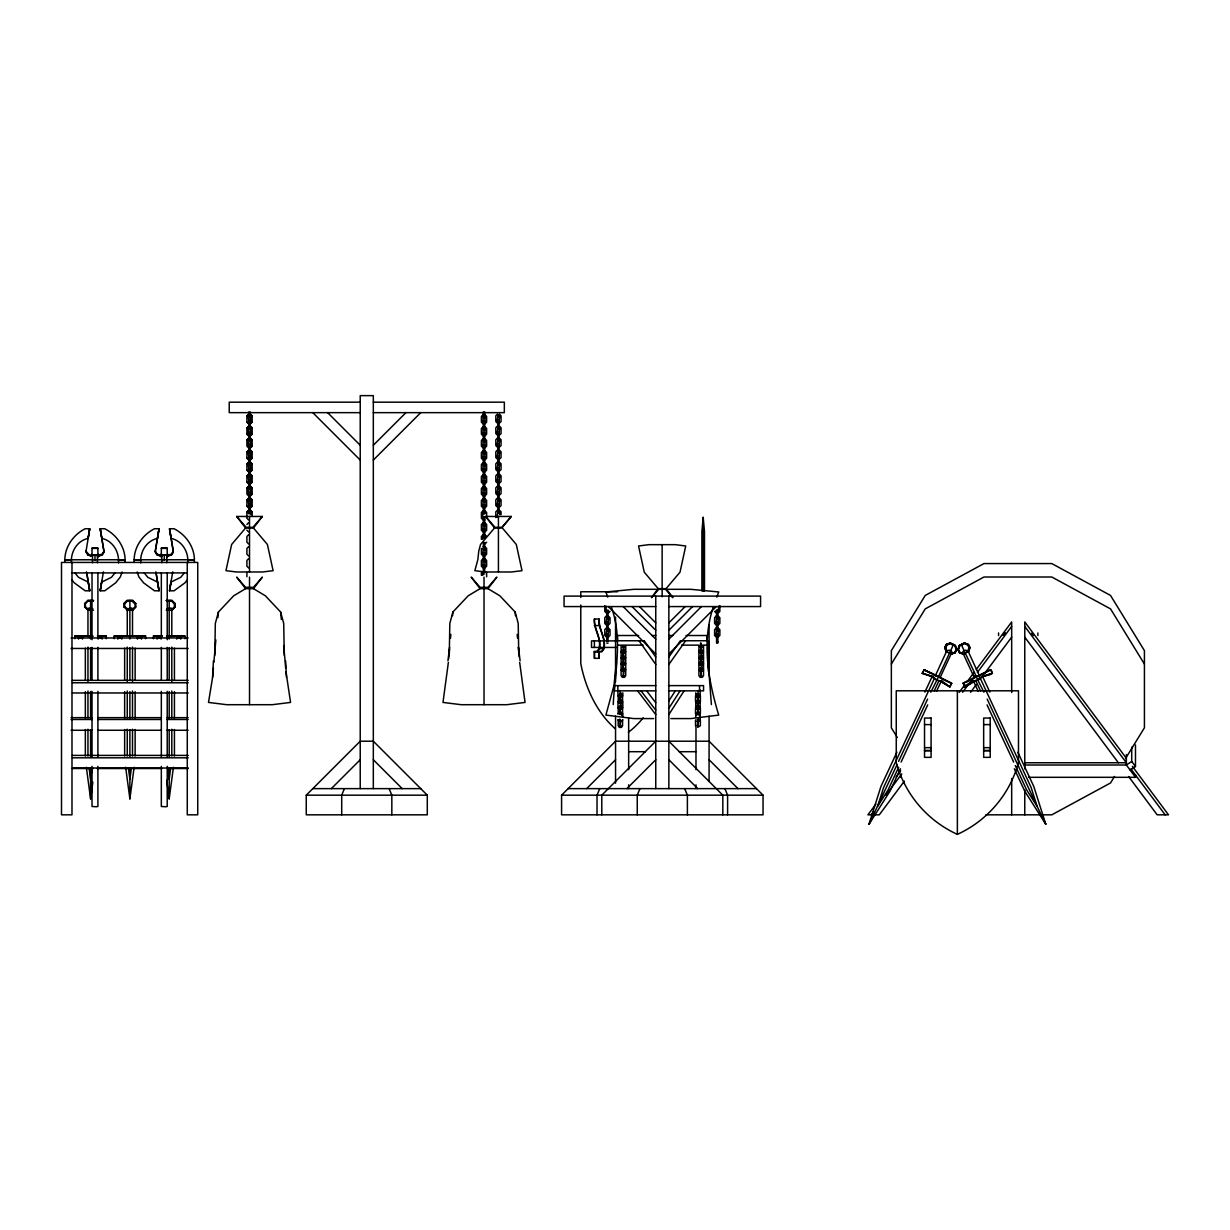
<?xml version="1.0" encoding="UTF-8"?>
<svg xmlns="http://www.w3.org/2000/svg" width="1230" height="1230" viewBox="0 0 1230 1230"><rect width="100%" height="100%" fill="white"/><g stroke="black" fill="none" stroke-linecap="round" stroke-linejoin="round"><path stroke-width="1.5" d="M214.773 655.313L215.327 623.41L218.417 612.017L233.669 595.812L245.6 588.647L253.457 588.647L265.388 595.812L280.64 612.017L283.715 623.41L284.268 655.313M449.273 655.313L449.826 623.41L452.901 612.017L468.169 595.812L480.084 588.647L487.956 588.647L499.872 595.812L515.139 612.017L518.214 623.41L518.768 655.313M285.99 671.795L290.557 702.422L272.353 704.698L226.689 704.698L208.5 702.422L212.575 677.423L213.436 660.818M613.247 704.59C614.769 672.257 622.903 638.893 611.479 607.466M212.575 677.423L213.39 668.044M213.866 662.417L215.85 639.938M448.366 662.417L442.985 702.422L461.188 704.698L506.852 704.698L525.056 702.422L519.675 662.417M448.689 658.665L449.504 649.286M217.895 617.598L218.417 612.017M450.518 638.078L450.857 634.357M452.563 615.738L452.901 612.017M704.498 591L704.498 531.56L703.191 517.353L701.884 531.56L701.884 591M616.399 662.616L613.955 685.617L605.898 715.091L633.819 718.581L653.73 718.581M447.935 660.818L449.611 647.226M92.019 768.642L90.59 779.297L89.16 768.642M86.346 767.243L90.59 798.87L92.834 782.126M131.318 768.642L129.888 779.297L128.458 768.642M125.645 767.243L129.888 798.87L134.131 767.243M170.616 768.642L169.187 779.297L167.757 768.642M166.696 780.266L169.187 798.87L173.43 767.243M670.904 718.581L690.799 718.581L718.72 715.091C708.311 680.544 701.484 642.521 713.154 607.466M101.736 581.175L100.199 590.8L104.735 590.8L115.605 582.882L120.325 576.993L122.093 571.981M171.047 581.175L169.525 590.8L174.045 590.8L184.915 582.882L187.268 579.945M85.931 551.993L89.729 528.731L85.193 528.731C72.708 535.05 63.914 548.134 64.898 562.325M103.443 571.842L100.199 590.8L101.736 582.082L111.499 577.27L114.974 572.919M172.754 571.842L169.525 590.8L171.047 582.082L180.81 577.27L184.285 572.919M88.191 537.449L89.729 528.731L88.191 538.34C76.952 540.846 70.51 551.978 71.448 562.971M946.362 650.639L946.178 651.731L944.732 647.626L946.224 644.412L950.283 642.998L955.495 645.504M959.569 645.489L958.047 649.502L959.708 652.7M979.249 675.393L967.933 650.808L968.994 647.672L967.733 644.951L964.351 643.721L959.769 645.981L958.57 649.471L959.846 652.192L963.274 654.129L959.385 652.715L957.893 649.502L959.246 645.504L964.305 643.013L968.517 644.412L970.009 647.626L968.64 651.623L964.013 653.514M716.875 597.134L718.72 591.968L690.799 589.308L633.819 589.308L605.898 591.968L607.758 597.134M344.415 788.63L341.709 795.18L341.709 814.829M599.748 788.63L597.027 795.18L597.027 814.829M639.969 788.63L637.248 795.18L637.248 814.829M872.608 816.136L868.98 824.269L890.059 791.059L900.468 768.735M952.374 644.843L952.958 644.259L952.42 646.826L936.922 680.098L932.894 676.654L922.223 673.287L924.207 669.75L934.001 674.286L951.682 683.296L949.698 686.832L940.458 681.113L942.057 681.174L950.021 686.847M942.057 681.174L936.445 680.082L932.094 676.623L922.392 673.287L924.207 669.75M950.729 653.514L946.254 651.639L944.901 647.626L946.393 644.412M945.055 647.641L946.547 644.428L950.436 643.013M896.901 752.191L880.911 786.554L868.98 824.269L896.962 764.86M924.899 692.075L932.094 676.623L933.785 678.33M946.685 644.935L945.424 647.657L946.485 650.793M935.492 675.393L946.808 650.808L945.747 647.672L947.008 644.951L950.406 643.721L954.972 645.981L956.171 649.471L954.895 652.192L951.467 654.129M934.431 678.36L883.586 787.538L877.62 806.388L888.168 789.798L898.653 767.259M947.085 651.177L945.916 651.623L946.839 652.238M898.577 761.401L927.589 699.117M930.803 692.183L936.922 680.098M940.074 677.653L951.082 654.006L955.356 652.715M901.083 762.062L927.712 704.882M934.17 691.014L939.013 680.621L949.867 686.847L951.513 683.296L939.489 677.361M936.461 691.445L941.258 681.143M956.54 649.502L955.034 652.7L951.159 654.114M955.203 652.715L956.848 649.502L955.326 645.504M104.012 551.086L102.244 554.115L97.431 555.453L98.569 555.653M173.322 551.532L171.554 554.561L167.88 555.914M891.35 664.062L925.252 608.881L983.985 577.008L1051.788 577.008L1110.521 608.881L1144.423 664.062M1114.503 776.484L1110.521 782.972L1051.788 814.829L985.86 814.829M1125.481 758.618L1144.423 727.791L1144.423 650.624L1110.521 595.428L1051.788 563.571L983.985 563.571L925.252 595.428L891.35 650.624L891.35 727.791L897.331 737.523M620.135 714.107L620.135 707.558M621.488 715.414L622.58 713.723L622.58 707.927L621.488 706.235L619.29 706.235L618.213 707.927L618.213 713.723M620.135 726.1L620.735 720.473L619.643 719.55M668.659 701.223L675.332 690.845M668.92 708.234L680.082 690.845M668.859 714.553L684.111 690.845M697.702 696.088L698.286 690.461M697.702 708.096L697.702 701.546M697.702 720.088L698.286 719.166M621.104 651.823L622.288 650.132L624.533 650.132L625.732 651.823M621.104 657.835L622.288 656.144L624.533 656.144M621.104 663.831L622.288 662.14L624.533 662.14L625.732 663.831M625.732 657.604L624.533 659.311L622.288 659.311L621.104 657.604M621.104 669.843L622.288 668.151L624.533 668.151M625.732 669.612L624.533 671.303L622.288 671.303L621.104 669.612M623.226 676.008L623.871 670.381M668.859 657.051L680.39 640.753L707.019 640.753L707.019 635.51L686.033 635.51M668.859 664.461L685.633 640.753M698.901 651.823L700.101 650.132L702.33 650.132M703.529 651.623L702.33 653.315L700.101 653.315M698.901 663.831L700.101 662.14L702.33 662.14M703.529 663.616L702.33 665.307L700.101 665.307M701.023 676.008L701.684 658.373L700.746 652.377L701.684 646.38M597.104 651.377L599.072 648.625C601.593 637.97 593.429 629.222 594.29 619.013L599.195 619.013C598.441 629.253 606.528 638.093 603.976 648.794L601.839 651.777L594.29 651.777M597.211 651.777L599.348 648.794C601.901 638.093 593.813 629.253 594.567 619.013M598.918 619.013C598.057 629.222 606.221 637.97 603.699 648.625L601.731 651.377L594.29 651.377L594.29 658.327L599.195 658.327L599.195 651.777M245.6 527.993L231.64 544.475L225.951 570.674L236.406 571.981L262.651 571.981L273.106 570.674L267.402 544.475L253.457 527.993L262.359 516.462L236.683 516.462L245.6 527.993L253.457 527.993M494.506 527.347L502.363 527.347L511.265 516.462L485.589 516.462L494.506 527.993L480.546 544.475L478.777 551.025L477.855 559.635L474.857 570.674L483.559 571.765M672.749 597.457L666.076 588.647L680.021 572.181L685.725 545.982L675.27 544.659L649.01 544.659L638.555 545.982L644.259 572.181L658.204 588.647L651.531 597.457M875.837 804.22L867.934 814.829L879.281 814.829L904.388 781.127M896.163 776.96L900.683 770.887M959.169 692.413L964.873 684.741M967.149 681.681L974.006 672.487M976.282 669.428L1011.675 621.95L1011.675 692.536M871.27 814.829L873.546 811.8M885.969 795.103L901.805 773.87M962.583 692.29L975.144 675.439M977.42 672.38L1011.675 626.424M970.578 692.29L976.282 684.633M982.001 676.977L1011.675 637.155M620.52 701.546L620.52 708.096M620.274 708.096L620.981 702.468M617.967 713.923L619.259 712.232L621.519 712.232L622.826 713.923L622.826 716.813M619.812 714.476L620.52 713.538M622.826 719.704L621.519 721.41L619.259 721.41L617.967 719.704M697.825 702.099L698.532 696.472M698.071 707.558L698.071 714.107M699.086 715.414L700.377 713.723L700.377 707.927L699.086 706.235L696.826 706.235L695.519 707.927L695.519 713.723L696.826 715.414M698.071 719.55L697.364 725.177M253.457 588.647L262.359 577.116L253.457 587.34L245.6 587.34L236.683 577.116L245.6 588.647M487.956 588.647L496.859 577.116L487.956 587.34L480.084 587.34L471.182 577.116L480.084 588.647M253.457 526.686L262.359 516.462M502.363 526.686L511.265 516.462M651.531 597.626L658.204 589.954M248.598 414.079L246.907 415.771L246.907 422.198L248.598 423.889L250.443 423.889L252.15 422.198L252.15 415.771L250.443 414.079M246.907 416.416L248.598 414.71M248.214 416.309L249.137 415.386M249.905 421.936L250.828 421.014M250.443 423.243L252.15 421.552M246.907 428.409L248.598 426.718L250.443 426.718L252.15 428.409M248.214 428.947L249.137 428.025M249.905 433.944L250.828 433.006M252.15 433.56L250.443 435.251L248.598 435.251L246.907 433.56M246.907 440.417L248.598 438.726L250.443 438.726L252.15 440.417M248.214 440.955L249.137 440.033M250.828 445.014L249.137 445.937M252.15 445.552L250.443 447.243L248.598 447.243M246.907 452.409L248.598 450.718L250.443 450.718L252.15 452.409M248.214 452.317L249.137 451.395M250.828 457.022L249.137 457.944M252.15 457.56L250.443 459.251L248.598 459.251L246.907 457.56M246.907 464.417L248.598 462.726L250.443 462.726L252.15 464.417M248.214 464.325L249.137 463.387M249.905 469.937L250.828 469.014M250.443 471.259L252.15 469.553M246.907 476.425L248.598 474.734L250.443 474.734L252.15 476.425M248.214 476.318L249.137 475.395L250.828 476.318L250.828 481.653L249.137 482.591L248.214 476.963L249.137 476.041L250.828 476.963M249.905 481.945L250.828 481.022M252.15 481.56L250.443 483.252L248.598 483.252L246.907 481.56M246.907 488.418L248.598 486.726L250.443 486.726L252.15 488.418M248.214 488.971L249.137 488.033L250.828 488.971M249.905 493.953L250.828 493.015M252.15 493.568L250.443 495.26L248.598 495.26M246.907 500.426L248.598 498.734L250.443 498.734L252.15 500.426M248.214 500.318L249.137 499.395M249.905 505.945L250.828 505.023M252.15 505.561L250.443 507.252L248.598 507.252L246.907 505.561M246.907 512.433L248.598 510.727L250.443 510.727L252.15 512.433M248.214 512.326L249.137 511.403M248.214 512.971L249.137 512.049L250.828 512.971M246.907 524.426L248.598 522.735M248.598 534.743L246.907 536.434L246.907 542.215L248.598 543.906M248.598 546.735L246.907 548.426L246.907 554.223L248.598 555.914M248.598 558.743L246.907 560.434L246.907 566.215L248.598 567.906M373.32 445.245L405.915 412.65M373.32 460.066L420.737 412.65M483.098 414.71L481.407 416.416L481.407 422.198L483.098 423.889L484.943 423.889L486.634 422.198L486.634 416.416L484.943 414.71M497.504 414.079L495.813 415.771L495.813 421.552L497.504 423.243L499.349 423.243L501.056 421.552L501.056 415.771L499.349 414.079M484.943 543.906L486.634 542.215M306.255 795.18L360.221 741.213L373.32 741.213L427.287 795.18L427.287 814.829L306.255 814.829L306.255 795.18L427.287 795.18M331.331 788.63L360.221 759.74M608.696 610.895L607.005 611.817L606.082 610.895L606.082 606.206M610.019 611.433L608.312 613.124L606.467 613.124L604.776 611.433L604.776 605.652M668.859 622.872L685.156 606.575M668.859 630.283L692.567 606.575M668.859 639.17L701.454 606.575M668.859 653.991L716.275 606.575M561.587 795.18L615.554 741.213L709.08 741.213L763.046 795.18L763.046 814.829L561.587 814.829L561.587 795.18L763.046 795.18M586.664 788.63L615.554 759.74M655.759 741.213L601.793 795.18L601.793 814.829M626.87 788.63L655.759 759.74M84.686 603.561L87.684 600.44L93.48 600.44M85.347 603.838L87.96 601.086L93.203 601.224M123.984 603.561L126.998 600.578L132.779 600.501M124.645 603.838L127.259 601.086L132.502 601.224L135.131 603.699L135.131 606.836L132.779 609.173M132.502 610.019L135.777 606.959M132.779 610.08L135.777 607.036L135.777 603.423M172.077 609.173L174.429 606.682L174.429 603.699M171.8 610.019L175.075 606.959M172.077 610.08L175.075 607.036L175.075 603.423M166.88 608.835L170.601 607.958L172.077 609.096M976.159 676.546L977.819 680.098C979.664 673.579 997.176 677.423 990.704 669.735L978.68 675.67M980.571 691.014L975.728 680.621L964.873 686.847L963.075 683.296L990.55 669.75L992.195 673.287L982.647 676.623L978.296 680.082C970.132 680.067 953.435 695.058 974.283 681.113L972.684 681.174M964.166 653.468L963.09 654.145L963.982 653.991M975.175 677.115L974.36 677.668L963.428 654.129M978.757 675.931L979.572 675.378L977.466 675.977M127.566 608.404L126.998 610.172L128.581 610.295M1131.723 747.133L1131.723 761.462L1126.357 764.999L1024.913 764.999M1130.109 770.042L1135.475 766.505L1135.475 744.996M959.415 645.504L964.628 642.998M968.487 651.639L969.855 647.626L968.195 644.428L964.305 643.013M963.228 683.296L975.252 677.361M979.295 675.731L990.55 669.75M963.075 683.296L973.191 678.745M966.488 652.3L968.825 651.623M963.782 654.114L965.458 653.422M992.518 673.287L981.848 676.654M976.374 680.59L973.484 681.143L978.28 691.445M97.908 548.38L92.019 548.38M97.908 554.838L92.019 554.838M98.569 554.884L91.374 554.884M97.431 562.787L97.431 556.36L98.569 556.175L98.569 554.361M167.219 548.38L161.33 548.38M160.684 555.653L161.806 555.453L156.994 554.115L155.241 551.086L159.039 528.731L154.503 528.731C142.034 535.05 133.224 548.134 134.208 562.325M167.219 554.838L161.33 554.838M167.88 554.884L160.684 554.884M166.742 562.787L166.742 556.36L167.88 556.175L167.88 554.361M87.684 609.865L89.267 609.742M91.896 610.295L93.48 610.172M170.493 610.295L172.077 610.172L171.493 608.404M87.96 635.925L89.267 635.787M93.203 636.202L87.96 636.202L87.96 609.219M64.898 559.788L125.029 559.742M134.208 559.788L194.34 559.742M118.48 560.219L125.029 559.788M187.79 560.219L194.34 559.788M962.537 644.827L961.783 644.259L962.321 646.826L976.328 676.546M967.779 650.808L965.489 650.147L963.013 651.377L962.875 653.299M977.819 680.098L983.939 692.183M97.57 636.371L106.303 636.141L97.57 636.064M162.191 635.756L153.458 636.002L153.458 638.739M360.221 402.179L229.226 402.179L229.226 412.65L360.221 412.65M373.32 402.179L504.331 402.179L504.331 412.65L373.32 412.65M497.781 415.925L499.088 415.925M248.875 416.57L250.182 416.57M483.359 416.57L484.682 416.57M248.875 417.231L250.182 417.231M248.875 420.706L250.182 420.706M248.875 421.383L250.182 421.383M497.781 421.383L499.088 421.383M248.875 422.013L250.182 422.013M483.359 422.013L484.682 422.013M248.875 427.932L250.182 427.932M497.781 427.932L499.088 427.932M248.875 428.578L250.182 428.578M483.359 428.578L484.682 428.578M248.875 429.239L250.182 429.239M248.875 432.714L250.182 432.714M248.875 433.375L250.182 433.375M497.781 433.375L499.088 433.375M248.875 434.021L250.182 434.021M483.359 434.021L484.682 434.021M249.137 439.387L250.828 440.309L250.828 445.66L249.905 446.582L248.214 445.66L248.214 440.309M248.875 439.925L250.182 439.925M497.781 439.925L499.088 439.925M248.875 440.571L250.182 440.571M483.359 440.571L484.682 440.571M248.875 441.247L250.182 441.247M248.875 444.722L250.182 444.722M248.875 445.383L250.182 445.383M497.781 445.383L499.088 445.383M248.875 446.029L250.182 446.029M483.359 446.029L484.682 446.029M497.781 451.933L499.088 451.933M248.875 452.579L250.182 452.579M483.359 452.579L484.682 452.579M248.875 453.24L250.182 453.24M248.875 456.714L250.182 456.714M248.875 457.391L250.182 457.391M497.781 457.391L499.088 457.391M248.875 458.021L250.182 458.021M483.359 458.021L484.682 458.021M497.781 463.941L499.088 463.941M248.875 464.571L250.182 464.571M483.359 464.571L484.682 464.571M248.875 465.248L250.182 465.248M248.875 468.722L250.182 468.722M248.875 469.383L250.182 469.383M497.781 469.383L499.088 469.383M248.875 470.029L250.182 470.029M483.359 470.029L484.682 470.029M248.875 475.933L250.182 475.933M497.781 475.933L499.088 475.933M248.875 476.579L250.182 476.579M483.359 476.579L484.682 476.579M248.875 477.24L250.182 477.24M248.875 480.715L250.182 480.715M248.875 481.391L250.182 481.391M497.781 481.391L499.088 481.391M248.875 482.037L250.182 482.037M483.359 482.037L484.682 482.037M249.137 487.403L250.828 488.325L250.828 493.661L249.905 494.583L248.214 493.661L248.214 488.325M248.875 487.941L250.182 487.941M497.781 487.941L499.088 487.941M248.875 488.587L250.182 488.587M483.359 488.587L484.682 488.587M248.875 489.248L250.182 489.248M248.875 492.723L250.182 492.723M248.875 493.399L250.182 493.399M497.781 493.399L499.088 493.399M248.875 494.03L250.182 494.03M483.359 494.03L484.682 494.03M497.781 499.949L499.088 499.949M248.875 500.579L250.182 500.579M483.359 500.579L484.682 500.579M248.875 501.256L250.182 501.256M248.875 504.085L250.182 504.085L250.182 513.894M250.182 504.731L248.875 504.731L248.875 513.894M248.875 505.392L250.182 505.392M497.781 505.392L499.088 505.392M248.875 506.037L250.182 506.037M483.359 506.037L484.682 506.037M497.781 511.941L499.088 511.941M248.875 512.587L250.182 512.587M483.359 512.587L484.682 512.587M248.875 513.248L250.182 513.248M484.682 516.723L483.359 516.723L483.359 525.902L484.682 525.902L484.682 518.414M483.359 518.03L484.682 518.03M484.405 518.599L482.714 517.661L482.714 512.971L483.636 512.049L485.327 512.971M484.943 519.906L483.098 519.906L481.407 518.214L481.407 512.433L483.098 510.727L484.943 510.727L486.634 512.433L486.634 518.214M483.359 524.58L484.682 524.58M245.6 527.347L253.457 527.347M494.506 527.993L502.363 527.993L516.308 544.475L522.012 570.674L511.557 571.981L485.312 571.981M483.359 530.038L484.682 530.038M483.359 536.587L484.682 536.587L484.682 528.731L483.359 528.731L483.359 537.894L484.682 537.894M483.098 546.735L484.943 546.735L486.634 548.426L486.634 554.223L484.943 555.914L483.098 555.914L481.407 554.223L481.407 548.426M483.359 548.595L484.682 548.595M483.359 554.038L484.682 554.038M91.374 555.914L87.684 554.561M98.569 555.914L102.244 554.561L104.012 551.532L100.199 528.731L104.735 528.731C117.219 535.05 126.013 548.134 125.029 562.325M160.684 555.914L156.994 554.561L155.241 551.532M92.496 562.787L92.496 556.36L87.684 555.007L85.931 551.532M97.431 556.36L102.244 555.007L104.012 551.993L100.199 528.731L101.736 537.449M161.806 562.787L161.806 556.36L156.994 555.007L155.241 551.993L159.039 528.731L157.517 538.34C146.262 540.846 139.82 551.978 140.758 562.971M166.742 556.36L171.554 555.007L173.322 551.993L169.525 528.731L174.045 528.731C186.53 535.05 195.324 548.134 194.34 562.325M483.359 560.588L484.682 560.588M483.359 566.046L484.682 566.046M71.986 572.919L187.268 572.919M483.359 573.903L484.682 573.903M245.6 587.986L253.457 587.986M480.084 587.986L487.956 587.986M658.204 588.647L666.076 588.647M617.506 591.768L580.775 591.768L580.775 597.442M166.296 600.44L172.077 600.44L175.075 603.561M87.684 600.501L93.48 600.578M166.296 600.578L172.077 600.501M166.557 601.224L171.8 601.224L174.429 603.838M655.759 606.575L564.063 606.575L564.063 596.104L760.571 596.104L760.571 606.575L668.859 606.575M87.96 610.019L84.686 606.959M127.259 610.019L123.984 606.959M89.16 610.326L92.004 610.326M128.458 610.326L132.779 610.172L132.194 608.404M166.296 610.172L170.601 610.326M606.744 611.279L608.051 611.279M716.583 611.279L717.89 611.279M606.744 617.829L608.051 617.829M716.583 617.829L717.89 617.829M606.744 623.287L608.051 623.287M716.583 623.287L717.89 623.287M594.29 625.563L599.195 625.563M606.744 629.837L608.051 629.837M716.583 629.837L717.89 629.837M606.744 635.28L608.051 635.28M716.583 635.28L717.89 635.28M638.585 635.51L617.598 635.51L617.598 640.753L644.32 640.753M651.838 635.51L655.759 635.51M668.859 635.51L672.795 635.51M88.837 635.71L74.861 636.002L74.861 638.739M128.135 635.71L114.159 636.002L114.159 638.739M131.625 635.71L145.601 636.002L145.601 638.739M170.924 635.71L184.9 636.002L184.9 638.739M88.837 636.064L74.861 636.064L90.59 636.417M128.135 636.064L114.159 636.064L145.601 636.141L131.625 636.064M162.191 636.064L153.458 636.064L162.191 636.371M170.924 636.064L184.9 636.064L169.187 636.417M78.535 637.54L82.456 637.54M98.185 637.54L102.105 637.54M117.834 637.54L121.755 637.54M137.483 637.54L141.419 637.54M157.133 637.54L161.069 637.54M176.782 637.54L180.718 637.54M71.094 637.97L188.144 637.97M616.491 640.891L591.522 640.891L591.522 647.441L616.491 647.441M716.583 641.829L717.89 641.829M606.744 643.136L608.051 643.136M700.101 644.136L701.408 644.136M618.336 645.135L643.09 645.135M681.543 645.135L698.671 645.135M702.484 645.135L706.281 645.135M700.485 645.996L701.408 645.996L700.746 642.721M622.288 647.303L624.533 647.303M702.33 647.303L700.101 647.303L698.901 645.612M71.094 648.456L188.144 648.456M599.072 648.625L603.699 648.625M623.226 651.439L624.148 651.439M700.485 651.439L701.946 651.439M622.672 652.008L624.148 652.008M700.485 652.008L701.946 652.008M624.533 653.315L622.288 653.315L621.104 651.623M700.101 656.144L702.33 656.144L703.529 657.835M622.672 657.45L624.148 657.45M700.485 657.45L701.946 657.45M622.672 657.989L624.148 657.989M700.485 657.989L701.946 657.989M702.33 659.311L700.101 659.311L698.901 657.604M622.672 663.447L624.148 663.447M700.485 663.447L701.946 663.447M622.672 664L624.148 664M700.485 664L701.946 664M624.533 665.307L622.288 665.307L621.104 663.616M700.101 668.151L702.33 668.151L703.529 669.843M622.672 669.458L624.148 669.458M700.485 669.458L701.946 669.458M622.672 669.996L624.148 669.996M700.485 669.996L701.946 669.996M702.33 671.303L700.101 671.303L698.901 669.612M622.672 676.008L624.148 676.008M700.485 676.008L701.946 676.008M72.432 680.359L188.252 680.359M72.432 682.773L188.252 682.773M655.759 685.617L614.431 685.617L614.431 690.845L655.759 690.845M668.505 685.617L703.56 685.617L703.56 690.845L668.505 690.845M72.432 692.967L188.252 692.967M619.29 694.243L621.488 694.243L622.58 695.934L622.58 701.715L621.488 703.406L619.29 703.406M619.643 695.55L621.135 695.55M698.671 695.55L697.364 696.472L698.071 702.099M619.674 696.088L621.104 696.088M697.21 696.088L698.702 696.088M696.857 697.395L699.055 697.395L700.131 695.703L700.131 689.922M696.857 700.239L699.055 700.239L700.131 701.93L700.131 707.711L699.055 709.403L696.857 709.403L695.765 707.711L695.765 701.93M619.674 701.546L621.104 701.546M697.21 701.546L698.702 701.546M619.643 702.099L620.735 701.177L620.135 695.55M697.241 702.099L698.671 702.099M619.643 707.558L621.135 707.558M697.241 707.558L698.671 707.558M619.674 708.096L621.104 708.096M697.21 708.096L698.702 708.096M696.857 712.232L699.055 712.232L700.131 713.923L700.131 719.704L699.055 721.41L696.857 721.41M619.674 713.538L621.104 713.538M697.21 713.538L698.286 714.476M619.643 714.107L621.135 714.107M697.241 714.107L698.671 714.107M71.094 717.659L92.204 717.659M97.954 717.659L161.284 717.659M167.034 717.659L188.144 717.659M71.094 719.489L92.204 719.489M97.954 719.489L161.284 719.489M167.034 719.489L188.144 719.489M697.241 719.55L698.671 719.55M619.674 720.088L620.52 720.088L619.812 719.166M697.21 720.088L698.702 720.088M924.53 724.593L931.079 724.593M983.662 724.593L990.212 724.593M619.643 726.1L621.135 726.1M698.671 726.1L697.825 726.1L698.532 720.473M697.656 727.407L700.377 725.715L700.377 719.934M71.094 730.266L92.204 730.266M97.954 730.266L161.284 730.266M167.034 730.266L188.144 730.266M924.53 747.655L931.079 747.655M983.662 747.655L990.212 747.655M924.53 750.408L931.079 750.408M983.662 750.408L990.212 750.408M924.53 750.807L931.079 750.807M983.662 750.807L990.212 750.807M628.653 751.699L645.473 751.699M679.145 751.699L695.98 751.699M72.432 755.404L188.252 755.404M72.432 757.818L188.252 757.818M1024.913 762.754L1126.357 762.754L1024.774 626.424M72.432 768.012L188.252 768.012M72.432 768.519L93.326 768.519M97.124 768.519L161.668 768.519M167.372 768.519L188.252 768.519M1028.711 777.314L1135.536 777.314L1135.536 775.069M312.804 788.63L420.737 788.63M568.137 788.63L756.496 788.63M97.57 635.756L106.303 636.002L106.303 638.739M946.808 650.808L949.253 650.147L951.728 651.377L951.866 653.299M950.759 653.991L951.651 654.145L950.575 653.468M922.223 673.287L932.894 676.654M951.682 683.296L941.55 678.745M134.208 559.742L140.758 560.219M64.898 559.742L71.448 560.219M166.557 610.157L167.88 610.295M89.267 610.295L87.684 610.172L87.684 608.788M166.557 636.202L171.8 636.202L171.8 609.219M167.88 555.653L166.742 555.453L171.554 554.115L173.322 551.086L169.525 528.731L171.047 538.34C182.286 540.846 188.728 551.978 187.79 562.971M161.806 556.36L160.684 556.175L160.684 554.361M92.496 556.36L91.374 556.175L91.374 554.361M959.538 652.715L963.597 654.114M937.275 675.977L935.169 675.378L935.999 675.931M132.779 609.096L131.303 607.958L126.998 609.096L124.645 606.682L124.645 603.699M950.114 642.998L955.172 645.489L956.079 648.164M924.038 669.735L936.061 675.67M932.402 674.225L935.446 675.731M101.736 538.34C112.976 540.846 119.418 551.978 118.48 562.971M923.884 669.735L930.972 673.487M89.729 555.453L85.931 551.086M939.566 677.115L940.381 677.668M92.896 608.835L89.16 607.958L87.684 609.096L85.347 606.682L85.347 603.699M135.777 603.561L132.779 600.44L126.998 600.44L123.984 603.5L123.984 607.097M132.502 601.224L135.131 603.838M124.645 606.836L126.998 609.173M85.347 606.836L87.684 609.173M715.922 610.895L717.628 611.817L718.551 610.895L718.551 606.206M714.615 611.433L716.306 613.124L718.166 613.124L719.858 611.433L719.858 605.652M639.462 606.575L655.759 622.872M632.051 606.575L655.759 630.283M623.164 606.575L655.759 639.17M608.343 606.575L655.759 653.991M486.634 536.434L484.943 534.743L483.098 534.743L481.407 536.434L481.407 539.324M709.08 759.74L737.969 788.63M485.327 536.972L483.636 536.049L482.714 539.324M668.859 741.213L722.825 795.18L722.825 814.829M327.626 412.65L360.221 445.245M668.859 759.74L697.748 788.63M312.804 412.65L360.221 460.066M250.443 414.71L252.15 416.416M249.905 415.386L250.828 416.309L250.828 421.644L249.137 422.582L248.214 416.955L249.137 416.032L250.828 416.955M246.907 421.552L248.598 423.243M249.905 428.025L250.828 428.947M249.905 440.033L250.828 440.955M249.905 451.395L250.828 452.317L250.828 457.652L249.137 458.575L248.214 452.963L249.137 452.025L250.828 452.963M249.905 463.387L250.828 464.325L250.828 469.66L249.137 470.583L248.214 464.955L249.137 464.033L250.828 464.955M246.907 469.553L248.598 471.259M249.905 499.395L250.828 500.318L250.828 505.668L249.137 506.591L248.214 500.964L249.137 500.041L250.828 500.964M249.905 511.403L250.828 514.678M248.598 519.906L246.907 518.214L246.907 511.788L248.598 510.096L250.443 510.096L252.15 511.788L252.15 515.324M246.907 530.207L248.598 531.898M373.32 759.74L402.21 788.63M666.076 589.954L672.749 597.626M485.589 516.462L494.506 526.686M236.683 516.462L245.6 526.686M144.264 572.919L147.754 577.27L157.517 582.082L159.039 590.8L154.503 590.8L143.633 582.882L138.929 576.993L137.16 571.981M74.953 572.919L78.443 577.27L88.191 582.082L89.729 590.8L85.193 590.8L74.323 582.882L71.97 579.945M697.825 707.558L698.532 713.169M646.642 690.845L655.728 702.699M640.968 690.845L655.728 710.11M637.601 690.845L655.759 714.553M620.52 696.088L619.812 690.461M1131.723 761.462L1135.475 766.505M1126.357 758.28L1024.774 621.95L1024.774 768.965M1132.369 766.351L1168.5 814.829L1157.169 814.829L1128.633 776.545M1130.939 768.919L1165.164 814.829M1135.536 777.314L1126.357 764.999L1126.357 754.574M1024.774 637.155L1118.362 762.754M701.408 676.008L700.746 670.381M644.243 640.753L655.759 657.051M639 640.753L655.759 664.461M623.61 676.008L622.949 658.373L623.871 652.377L622.949 646.38M620.643 726.1L620.058 722.825M982.647 676.623L989.842 692.075M1017.84 752.191L1033.83 786.554L1045.777 824.269L1024.682 791.059L1014.289 768.735M980.31 678.36L1031.155 787.538L1037.121 806.388L1045.777 824.269L1042.133 816.136M987.167 699.117L1037.121 806.388L1026.573 789.798L1015.273 765.537M987.029 704.882L1013.658 762.062M963.382 683.296L965.043 686.832M724.885 788.63L727.607 795.18L727.607 814.829M684.664 788.63L687.385 795.18L687.385 814.829M389.126 788.63L391.832 795.18L391.832 814.829M156.087 572.657L159.039 590.8L155.81 571.842M86.776 572.657L89.729 590.8L86.484 571.842M518.43 647.226L520.106 660.818M515.139 612.017L515.478 615.738M517.184 634.357L517.523 638.078M280.64 612.017L281.316 619.459M518.368 647.41L519.183 656.789M283.715 645.535L285.668 668.044M708.234 662.616L711.386 704.59M285.606 660.818L286.482 677.423M1037.874 632.958L1037.874 635.572M1024.774 789.983L1024.774 814.829M1011.675 778.513L1011.675 814.829M998.576 632.958L998.576 635.572M957.37 690.799L957.37 834.37A111.254 111.254 0 0 1 896.255 762.585L896.255 690.799L1018.486 690.799L1018.486 762.585A111.254 111.254 0 0 1 957.37 834.37M900.914 775.069L900.914 777.314M709.08 624.702L709.08 670.442M709.08 716.198L709.08 781.404M708.434 640.891L708.434 671.349M703.529 645.827L703.529 675.624L702.33 677.315L700.101 677.315L698.901 675.624L698.901 645.827M703.191 517.353L703.191 591.276M701.684 652.377L701.684 655.498M701.684 664.369L701.684 669.074M700.746 646.38L700.746 651.07M700.746 658.373L700.746 660.725M699.532 685.617L699.532 690.845M697.61 702.468L697.61 707.173M695.98 725.731L695.98 769.657M695.98 784.817L695.98 788.63M695.765 692.813L695.765 695.703M695.765 713.923L695.765 716.813M695.519 719.934L695.519 725.715M668.859 596.104L668.859 788.63M662.14 544.659L662.14 596.765M655.759 596.104L655.759 788.63M628.653 718.105L628.653 769.657M628.653 784.817L628.653 788.63M625.732 645.827L625.732 675.624L624.533 677.315L622.288 677.315L621.104 675.624L621.104 645.827M623.871 646.38L623.871 651.07M623.871 658.373L623.871 660.725M622.949 652.377L622.949 655.498M622.949 664.369L622.949 669.074M622.826 692.813L622.826 695.703L621.519 697.395L619.259 697.395L617.967 695.703L617.798 685.617M622.58 719.934L622.58 725.715L621.488 727.407L619.29 727.407L618.213 725.715L618.213 719.934M620.981 692.813L620.981 695.165M620.058 696.472L620.058 698.825M620.058 710.832L620.058 713.169M618.213 695.934L618.213 701.715M615.554 617.076L615.554 681.881M615.554 716.198L615.554 783.218M608.051 609.972L608.051 619.136L606.744 619.136L606.744 609.972M608.051 641.445L608.051 633.973L606.744 633.973L606.744 641.445M598.918 651.377L598.918 658.327M594.567 651.777L594.567 658.327M594.382 640.891L594.382 647.441M580.775 604.991L580.775 663.554A111.254 78.674 -90 0 0 615.338 728.806M501.056 514.678L501.056 511.788L499.349 510.096L497.504 510.096L495.813 511.788L495.813 517.569M499.734 514.678L499.734 512.326L498.042 511.403L497.12 517.03M499.088 415.002L499.088 417.231L497.781 417.231L497.781 415.002M498.427 516.462L498.427 571.981M486.634 572.442L486.634 576.778M484.682 411.85L484.682 417.877L483.359 417.877L483.359 411.85M484.682 542.43L484.682 549.902L483.359 549.902L483.359 542.43M484.682 572.211L484.682 564.739L483.359 564.739L483.359 572.211M484.02 577.116L484.02 704.698M482.714 572.98L482.714 575.332M481.407 572.442L481.407 575.332M373.32 788.63L373.32 395.63L360.221 395.63L360.221 788.63M250.182 411.85L250.182 417.877L248.875 417.877L248.875 411.85M249.521 516.462L249.521 571.981M249.521 577.116L249.521 704.698M246.907 572.442L246.907 576.778M187.268 562.433L187.268 814.829L197.738 814.829L197.738 562.433L61.5 562.433L61.5 814.829L71.986 814.829L71.986 562.433M180.718 639.108L180.718 636.925L176.782 636.925L176.782 639.108M174.429 648.133L174.429 680.313M174.429 691.66L174.429 718.166M174.429 729.513L174.429 756.004M171.8 647.103L171.8 681.466M171.8 691.014L171.8 717.751M171.8 729.206L171.8 755.943M169.187 600.44L169.187 639.016M169.187 647.733L169.187 680.159M169.187 691.598L169.187 718.289M169.187 729.728L169.187 756.419M169.187 767.858L169.187 798.87M167.219 557.513L167.219 547.965L165.496 547.658L161.33 547.965L161.33 557.513M167.219 572.811L167.219 639.723M167.219 647.364L167.219 680.282M167.219 691.337L167.219 756.758M167.219 766.321L167.219 806.465L165.496 806.757L161.33 806.465L161.33 766.321M164.282 555.13L164.282 560.388M161.33 572.811L161.33 638.232M161.33 647.364L161.33 680.282M161.33 691.337L161.33 756.758M161.069 639.108L161.069 636.925L157.133 636.925L157.133 639.108M141.419 639.108L141.419 636.925L137.483 636.925L137.483 639.108M135.131 648.133L135.131 680.313M135.131 691.66L135.131 718.166M135.131 729.513L135.131 756.004M132.502 609.219L132.502 636.202L128.581 636.341L127.259 636.202L127.259 609.219M132.502 647.103L132.502 681.466M132.502 691.014L132.502 717.751M132.502 729.206L132.502 755.943M129.888 600.44L129.888 639.016M129.888 647.733L129.888 680.159M129.888 691.598L129.888 718.289M129.888 729.728L129.888 756.419M129.888 767.858L129.888 798.87M127.259 647.103L127.259 681.466M127.259 691.014L127.259 717.751M127.259 729.206L127.259 755.943M124.645 648.133L124.645 680.313M124.645 691.66L124.645 718.166M124.645 729.513L124.645 756.004M121.755 639.108L121.755 636.925L117.834 636.925L117.834 639.108M102.105 639.108L102.105 636.925L98.185 636.925L98.185 639.108M97.908 557.513L97.908 547.965L92.019 547.965L92.019 556.022M97.908 572.811L97.908 638.232M97.908 647.364L97.908 680.282M97.908 691.337L97.908 756.758M97.908 766.321L97.908 806.465L96.186 806.757L92.019 806.465L92.019 766.321M94.971 555.13L94.971 560.388M92.019 572.811L92.019 639.723M92.019 647.364L92.019 680.282M92.019 691.337L92.019 756.758M90.59 600.44L90.59 639.016M90.59 647.733L90.59 680.159M90.59 691.598L90.59 718.289M90.59 729.728L90.59 756.419M90.59 767.858L90.59 798.87M87.96 647.103L87.96 681.466M87.96 691.014L87.96 717.751M87.96 729.206L87.96 755.943M85.347 648.133L85.347 680.313M85.347 691.66L85.347 718.166M85.347 729.513L85.347 756.004M84.686 603.423L84.686 607.097M82.456 639.108L82.456 636.925L78.535 636.925L78.535 639.108M643.198 717.797A111.254 78.674 -90 0 1 628.376 732.28M1003.326 635.187L1005.018 632.958L1003.326 635.187M619.259 700.239L617.967 701.93L617.967 707.711L619.259 709.403L621.519 709.403L622.826 707.711L622.826 701.93L621.519 700.239L619.259 700.239M696.826 694.243L695.519 695.934L695.519 701.715L696.826 703.406L699.086 703.406L700.377 701.715L700.377 695.934L699.086 694.243L696.826 694.243M248.598 426.072L246.907 427.763L246.907 434.19L248.598 435.881L250.443 435.881L252.15 434.19L252.15 427.763L250.443 426.072L248.598 426.072M249.137 427.394L248.214 428.317L248.214 433.652L249.905 434.574L250.828 433.652L250.828 428.317L249.137 427.394M248.598 438.08L246.907 439.771L246.907 446.198L248.598 447.889L250.443 447.889L252.15 446.198L252.15 439.771L250.443 438.08L248.598 438.08M248.598 450.088L246.907 451.779L246.907 458.206L248.598 459.897L250.443 459.897L252.15 458.206L252.15 451.779L250.443 450.088L248.598 450.088M248.598 462.08L246.907 463.772L246.907 470.198L248.598 471.89L250.443 471.89L252.15 470.198L252.15 463.772L250.443 462.08L248.598 462.08M248.598 474.088L246.907 475.779L246.907 482.206L248.598 483.897L250.443 483.897L252.15 482.206L252.15 475.779L250.443 474.088L248.598 474.088M248.598 486.081L246.907 487.787L246.907 494.199L248.598 495.905L250.443 495.905L252.15 494.199L252.15 487.787L250.443 486.081L248.598 486.081M248.598 498.089L246.907 499.78L246.907 506.207L248.598 507.898L250.443 507.898L252.15 506.207L252.15 499.78L250.443 498.089L248.598 498.089M483.636 416.032L482.714 421.644L484.405 422.582L485.327 416.955L483.636 416.032M483.098 426.718L481.407 428.409L481.407 434.19L483.098 435.881L484.943 435.881L486.634 434.19L486.634 428.409L484.943 426.718L483.098 426.718M483.636 428.025L482.714 433.652L484.405 434.574L485.327 428.947L483.636 428.025M498.042 415.386L497.12 421.014L498.811 421.936L499.734 416.309L498.042 415.386M483.098 438.726L481.407 440.417L481.407 446.198L483.098 447.889L484.943 447.889L486.634 446.198L486.634 440.417L484.943 438.726L483.098 438.726M483.636 440.033L482.714 445.66L484.405 446.582L485.327 440.955L483.636 440.033M497.504 426.072L495.813 427.763L495.813 433.56L497.504 435.251L499.349 435.251L501.056 433.56L501.056 427.763L499.349 426.072L497.504 426.072M498.042 427.394L497.12 433.006L498.811 433.944L499.734 428.317L498.042 427.394M483.098 450.718L481.407 452.409L481.407 458.206L483.098 459.897L484.943 459.897L486.634 458.206L486.634 452.409L484.943 450.718L483.098 450.718M483.636 452.025L482.714 457.652L484.405 458.575L485.327 452.963L483.636 452.025M497.504 438.08L495.813 439.771L495.813 445.552L497.504 447.243L499.349 447.243L501.056 445.552L501.056 439.771L499.349 438.08L497.504 438.08M498.042 439.387L497.12 445.014L498.811 445.937L499.734 440.309L498.042 439.387M483.098 462.726L481.407 464.417L481.407 470.198L483.098 471.89L484.943 471.89L486.634 470.198L486.634 464.417L484.943 462.726L483.098 462.726M483.636 464.033L482.714 469.66L484.405 470.583L485.327 464.955L483.636 464.033M497.504 450.088L495.813 451.779L495.813 457.56L497.504 459.251L499.349 459.251L501.056 457.56L501.056 451.779L499.349 450.088L497.504 450.088M498.042 451.395L497.12 457.022L498.811 457.944L499.734 452.317L498.042 451.395M483.098 474.734L481.407 476.425L481.407 482.206L483.098 483.897L484.943 483.897L486.634 482.206L486.634 476.425L484.943 474.734L483.098 474.734M483.636 476.041L482.714 481.653L484.405 482.591L485.327 476.963L483.636 476.041M497.504 462.08L495.813 463.772L495.813 469.553L497.504 471.259L499.349 471.259L501.056 469.553L501.056 463.772L499.349 462.08L497.504 462.08M498.042 463.387L497.12 469.014L498.811 469.937L499.734 464.325L498.042 463.387M483.098 486.726L481.407 488.418L481.407 494.199L483.098 495.905L484.943 495.905L486.634 494.199L486.634 488.418L484.943 486.726L483.098 486.726M483.636 488.033L482.714 493.661L484.405 494.583L485.327 488.971L483.636 488.033M497.504 474.088L495.813 475.779L495.813 481.56L497.504 483.252L499.349 483.252L501.056 481.56L501.056 475.779L499.349 474.088L497.504 474.088M498.042 475.395L497.12 481.022L498.811 481.945L499.734 476.318L498.042 475.395M483.098 498.734L481.407 500.426L481.407 506.207L483.098 507.898L484.943 507.898L486.634 506.207L486.634 500.426L484.943 498.734L483.098 498.734M483.636 500.041L482.714 505.668L484.405 506.591L485.327 500.964L483.636 500.041M497.504 486.081L495.813 487.787L495.813 493.568L497.504 495.26L499.349 495.26L501.056 493.568L501.056 487.787L499.349 486.081L497.504 486.081M498.042 487.403L497.12 493.015L498.811 493.953L499.734 488.325L498.042 487.403M497.504 498.089L495.813 499.78L495.813 505.561L497.504 507.252L499.349 507.252L501.056 505.561L501.056 499.78L499.349 498.089L497.504 498.089M498.042 499.395L497.12 505.023L498.811 505.945L499.734 500.318L498.042 499.395M483.098 522.735L481.407 524.426L481.407 530.207L483.098 531.898L484.943 531.898L486.634 530.207L486.634 524.426L484.943 522.735L483.098 522.735M483.636 524.042L482.714 529.669L484.405 530.591L485.327 524.964L483.636 524.042M483.636 548.042L482.714 553.669L484.405 554.592L485.327 548.98L483.636 548.042M483.098 558.743L481.407 560.434L481.407 566.215L483.098 567.906L484.943 567.906L486.634 566.215L486.634 560.434L484.943 558.743L483.098 558.743M483.636 560.05L482.714 565.677L484.405 566.6L485.327 560.972L483.636 560.05M606.467 615.969L604.776 617.66L604.776 623.441L606.467 625.132L608.312 625.132L610.019 623.441L610.019 617.66L608.312 615.969L606.467 615.969M607.005 617.276L606.082 622.903L607.774 623.825L608.696 618.198L607.005 617.276M606.467 627.961L604.776 629.652L604.776 635.449L606.467 637.14L608.312 637.14L610.019 635.449L610.019 629.652L608.312 627.961L606.467 627.961M607.005 629.268L606.082 634.895L607.774 635.833L608.696 630.206L607.005 629.268M716.306 615.969L714.615 617.66L714.615 623.441L716.306 625.132L718.166 625.132L719.858 623.441L719.858 617.66L718.166 615.969L716.306 615.969M716.859 617.276L715.922 622.903L717.628 623.825L718.551 618.198L716.859 617.276M716.306 627.961L714.615 629.652L714.615 635.449L716.306 637.14L718.166 637.14L719.858 635.449L719.858 629.652L718.166 627.961L716.306 627.961M716.859 629.268L715.922 634.895L717.628 635.833L718.551 630.206L716.859 629.268M250.182 420.076L248.875 420.076L248.875 429.885L250.182 429.885L250.182 420.076M499.088 420.076L497.781 420.076L497.781 429.239L499.088 429.239L499.088 420.076M484.682 420.706L483.359 420.706L483.359 429.885L484.682 429.885L484.682 420.706M250.182 432.068L248.875 432.068L248.875 441.877L250.182 441.877L250.182 432.068M499.088 432.068L497.781 432.068L497.781 441.247L499.088 441.247L499.088 432.068M484.682 432.714L483.359 432.714L483.359 441.877L484.682 441.877L484.682 432.714M250.182 444.076L248.875 444.076L248.875 453.885L250.182 453.885L250.182 444.076M499.088 444.076L497.781 444.076L497.781 453.24L499.088 453.24L499.088 444.076M484.682 444.722L483.359 444.722L483.359 453.885L484.682 453.885L484.682 444.722M250.182 456.069L248.875 456.069L248.875 465.893L250.182 465.893L250.182 456.069M499.088 456.069L497.781 456.069L497.781 465.248L499.088 465.248L499.088 456.069M484.682 456.714L483.359 456.714L483.359 465.893L484.682 465.893L484.682 456.714M250.182 468.077L248.875 468.077L248.875 477.886L250.182 477.886L250.182 468.077M499.088 468.077L497.781 468.077L497.781 477.24L499.088 477.24L499.088 468.077M484.682 468.722L483.359 468.722L483.359 477.886L484.682 477.886L484.682 468.722M250.182 480.084L248.875 480.084L248.875 489.894L250.182 489.894L250.182 480.084M499.088 480.084L497.781 480.084L497.781 489.248L499.088 489.248L499.088 480.084M484.682 480.715L483.359 480.715L483.359 489.894L484.682 489.894L484.682 480.715M250.182 492.077L248.875 492.077L248.875 501.886L250.182 501.886L250.182 492.077M499.088 492.077L497.781 492.077L497.781 501.256L499.088 501.256L499.088 492.077M484.682 492.723L483.359 492.723L483.359 501.886L484.682 501.886L484.682 492.723M499.088 504.085L497.781 504.085L497.781 513.248L499.088 513.248L499.088 504.085M484.682 504.731L483.359 504.731L483.359 513.894L484.682 513.894L484.682 504.731M484.682 552.731L483.359 552.731L483.359 561.91L484.682 561.91L484.682 552.731M717.89 609.972L716.583 609.972L716.583 619.136L717.89 619.136L717.89 609.972M608.051 621.965L606.744 621.965L606.744 631.144L608.051 631.144L608.051 621.965M717.89 621.965L716.583 621.965L716.583 631.144L717.89 631.144L717.89 621.965M717.89 633.973L716.583 633.973L716.583 643.136L717.89 643.136L717.89 633.973M931.079 718.043L924.53 718.043L924.53 757.357L931.079 757.357L931.079 718.043M990.212 718.043L983.662 718.043L983.662 757.357L990.212 757.357L990.212 718.043M1031.893 633.342L1033.139 635.572L1031.893 633.342"/></g></svg>
